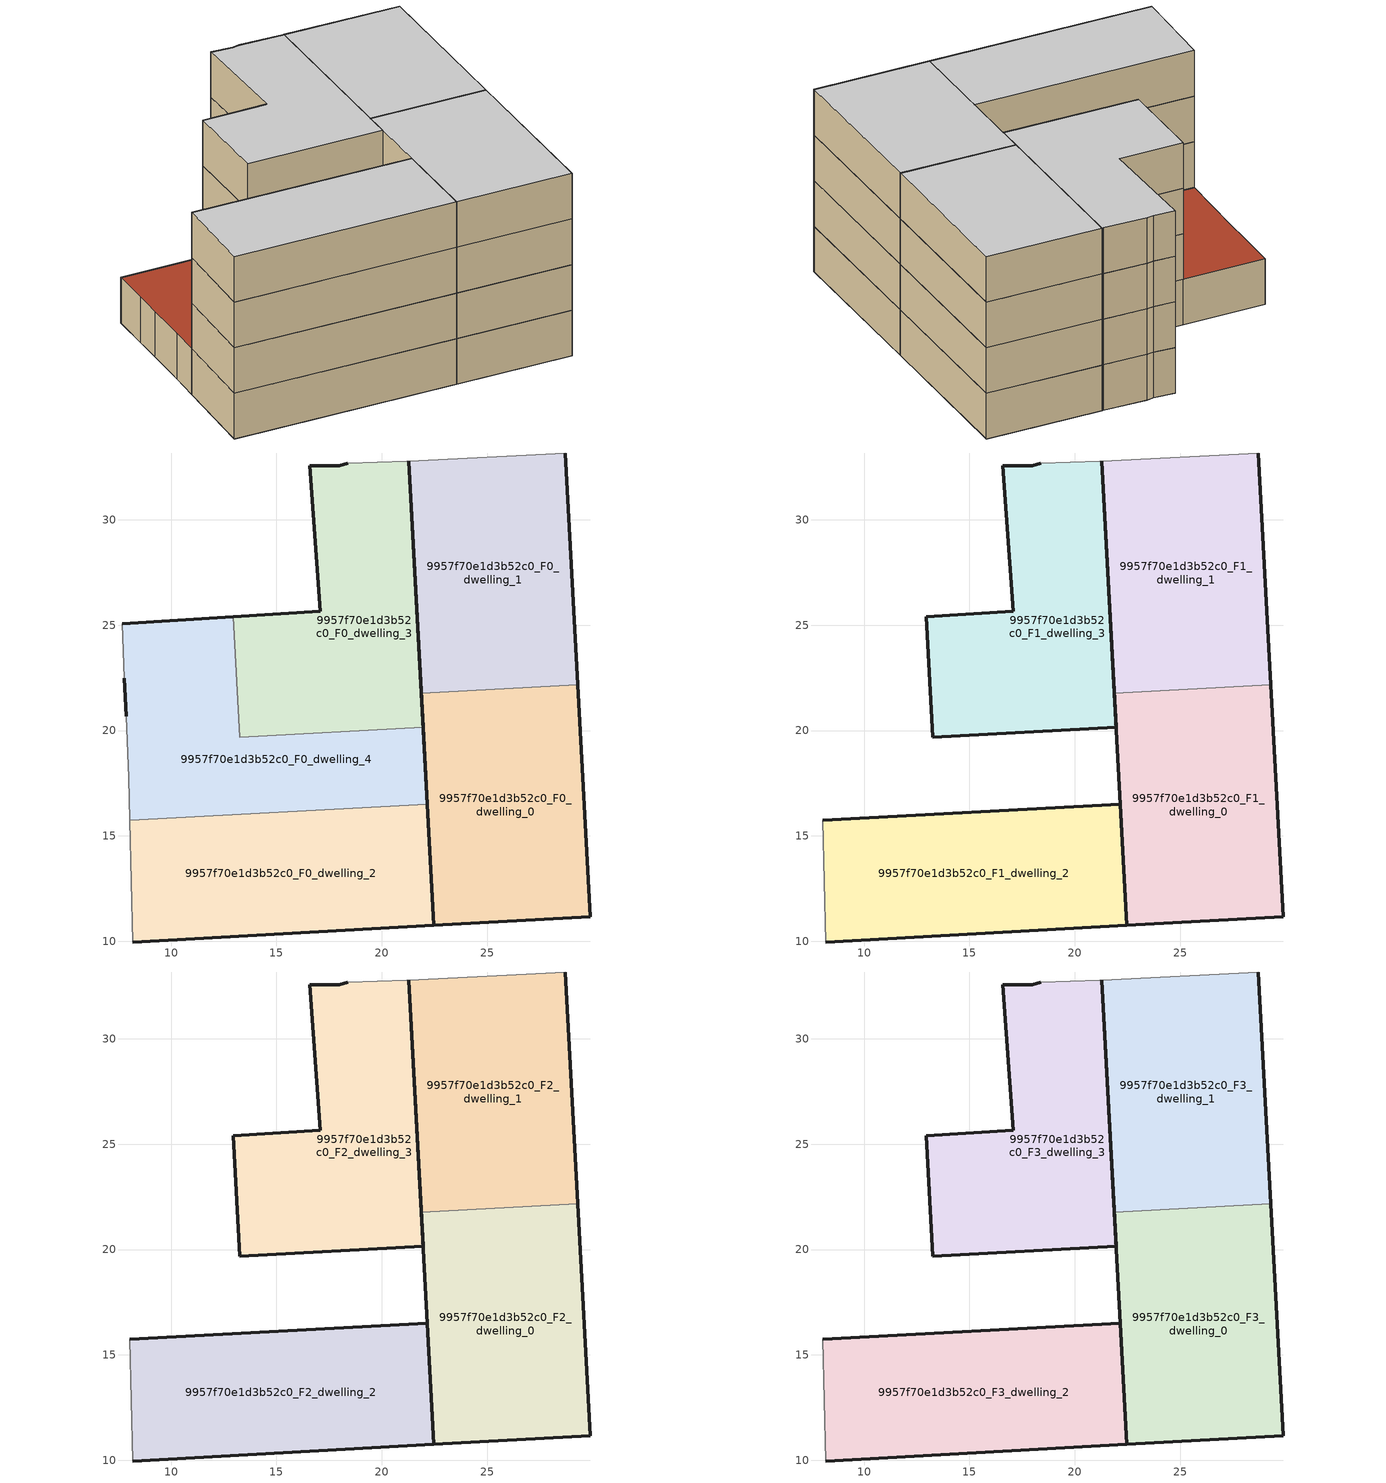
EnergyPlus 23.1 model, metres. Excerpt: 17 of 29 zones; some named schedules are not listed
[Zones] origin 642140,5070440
9957f70e1d3b52c0_F0_dwelling_0
 floor ground (EU_floor_Construction): 29.9,11.16 29.3,22.17 21.87,21.76 22.47,10.75 z0
 wall outside (EU_wall_Construction): 29.3,22.17 29.9,11.16 22.47,10.75 21.87,21.76 z0:3
 wall to 9957f70e1d3b52c0_F0_dwelling_1 (EU_wall_Construction): 21.87,21.76 29.3,22.17 z0:3
9957f70e1d3b52c0_F0_dwelling_1
 floor ground (EU_floor_Construction): 29.3,22.17 28.7,33.17 21.28,32.78 21.87,21.76 z0
 wall outside (EU_wall_Construction): 28.7,33.17 29.3,22.17 / 21.87,21.76 21.28,32.78 z0:3
 wall adiabatic (EU_wall_Construction): 21.28,32.78 28.7,33.17 z0:3
9957f70e1d3b52c0_F0_dwelling_2
 floor ground (EU_floor_Construction): 22.47,10.75 22.16,16.5 8.04,15.73 8.18,9.96 z0
 wall outside (EU_wall_Construction): 22.16,16.5 22.47,10.75 8.18,9.96 z0:3
 wall adiabatic (EU_wall_Construction): 8.18,9.96 8.04,15.73 z0:3
 wall to 9957f70e1d3b52c0_F0_dwelling_4 (EU_wall_Construction): 8.04,15.73 22.16,16.5 z0:3
9957f70e1d3b52c0_F0_dwelling_3
 floor ground (EU_floor_Construction): 21.96,20.16 21.28,32.78 21.2,32.77 18.4,32.67 17.99,32.58 16.59,32.58 17.09,25.67 12.96,25.41 13.27,19.68 z0
 wall outside (EU_wall_Construction): 12.96,25.41 17.09,25.67 16.59,32.58 17.99,32.58 18.4,32.67 / 21.28,32.78 21.96,20.16 z0:3
 wall to 9957f70e1d3b52c0_F0_dwelling_4 (EU_wall_Construction): 21.96,20.16 13.27,19.68 12.96,25.41 z0:3
 wall adiabatic (EU_wall_Construction): 18.4,32.67 21.2,32.77 21.28,32.78 z0:3
9957f70e1d3b52c0_F0_dwelling_4
 floor ground (EU_floor_Construction): 22.16,16.5 21.96,20.16 13.27,19.68 12.96,25.41 7.69,25.07 7.79,22.47 7.88,20.67 7.98,17.77 8.04,15.73 z0
 wall outside (EU_wall_Construction): 7.69,25.07 12.96,25.41 / 21.96,20.16 22.16,16.5 / 7.88,20.67 7.79,22.47 z0:3
 wall adiabatic (EU_wall_Construction): 7.79,22.47 7.69,25.07 / 8.04,15.73 7.98,17.77 7.88,20.67 z0:3
 roof outside (EU_roof_Construction): 21.96,20.16 22.16,16.5 8.04,15.73 7.98,17.77 7.88,20.67 7.79,22.47 7.69,25.07 12.96,25.41 13.27,19.68 z3
9957f70e1d3b52c0_F1_dwelling_0
 floor to 9957f70e1d3b52c0_F0_dwelling_0 (EU_floor_Construction): 29.9,11.16 29.3,22.17 21.87,21.76 22.47,10.75 z3
 wall outside (EU_wall_Construction): 29.3,22.17 29.9,11.16 22.47,10.75 21.87,21.76 z3:6
 wall to 9957f70e1d3b52c0_F1_dwelling_1 (EU_wall_Construction): 21.87,21.76 29.3,22.17 z3:6
9957f70e1d3b52c0_F1_dwelling_1
 floor to 9957f70e1d3b52c0_F0_dwelling_1 (EU_floor_Construction): 29.3,22.17 28.7,33.17 21.28,32.78 21.87,21.76 z3
 wall outside (EU_wall_Construction): 28.7,33.17 29.3,22.17 / 21.87,21.76 21.28,32.78 z3:6
 wall adiabatic (EU_wall_Construction): 21.28,32.78 28.7,33.17 z3:6
9957f70e1d3b52c0_F1_dwelling_2
 floor to 9957f70e1d3b52c0_F0_dwelling_2 (EU_floor_Construction): 22.47,10.75 22.16,16.5 8.04,15.73 8.18,9.96 z3
 wall outside (EU_wall_Construction): 8.04,15.73 22.16,16.5 22.47,10.75 8.18,9.96 z3:6
 wall adiabatic (EU_wall_Construction): 8.18,9.96 8.04,15.73 z3:6
9957f70e1d3b52c0_F1_dwelling_3
 floor to 9957f70e1d3b52c0_F0_dwelling_3 (EU_floor_Construction): 21.96,20.16 21.28,32.78 21.2,32.77 18.4,32.67 17.99,32.58 16.59,32.58 17.09,25.67 12.96,25.41 13.27,19.68 z3
 wall outside (EU_wall_Construction): 21.28,32.78 21.96,20.16 13.27,19.68 12.96,25.41 17.09,25.67 16.59,32.58 17.99,32.58 18.4,32.67 z3:6
 wall adiabatic (EU_wall_Construction): 18.4,32.67 21.2,32.77 21.28,32.78 z3:6
9957f70e1d3b52c0_F2_dwelling_0
 floor to 9957f70e1d3b52c0_F1_dwelling_0 (EU_floor_Construction): 29.9,11.16 29.3,22.17 21.87,21.76 22.47,10.75 z6
 wall outside (EU_wall_Construction): 29.3,22.17 29.9,11.16 22.47,10.75 21.87,21.76 z6:9
 wall to 9957f70e1d3b52c0_F2_dwelling_1 (EU_wall_Construction): 21.87,21.76 29.3,22.17 z6:9
9957f70e1d3b52c0_F2_dwelling_1
 floor to 9957f70e1d3b52c0_F1_dwelling_1 (EU_floor_Construction): 29.3,22.17 28.7,33.17 21.28,32.78 21.87,21.76 z6
 wall outside (EU_wall_Construction): 28.7,33.17 29.3,22.17 / 21.87,21.76 21.28,32.78 z6:9
 wall adiabatic (EU_wall_Construction): 21.28,32.78 28.7,33.17 z6:9
9957f70e1d3b52c0_F2_dwelling_2
 floor to 9957f70e1d3b52c0_F1_dwelling_2 (EU_floor_Construction): 22.47,10.75 22.16,16.5 8.04,15.73 8.18,9.96 z6
 wall outside (EU_wall_Construction): 8.04,15.73 22.16,16.5 22.47,10.75 8.18,9.96 z6:9
 wall adiabatic (EU_wall_Construction): 8.18,9.96 8.04,15.73 z6:9
9957f70e1d3b52c0_F2_dwelling_3
 floor to 9957f70e1d3b52c0_F1_dwelling_3 (EU_floor_Construction): 21.96,20.16 21.28,32.78 21.2,32.77 18.4,32.67 17.99,32.58 16.59,32.58 17.09,25.67 12.96,25.41 13.27,19.68 z6
 wall outside (EU_wall_Construction): 21.28,32.78 21.96,20.16 13.27,19.68 12.96,25.41 17.09,25.67 16.59,32.58 17.99,32.58 18.4,32.67 z6:9
 wall adiabatic (EU_wall_Construction): 18.4,32.67 21.2,32.77 21.28,32.78 z6:9
9957f70e1d3b52c0_F3_dwelling_0
 floor to 9957f70e1d3b52c0_F2_dwelling_0 (EU_floor_Construction): 29.9,11.16 29.3,22.17 21.87,21.76 22.47,10.75 z9
 wall outside (EU_wall_Construction): 29.3,22.17 29.9,11.16 22.47,10.75 21.87,21.76 z9:12
 wall to 9957f70e1d3b52c0_F3_dwelling_1 (EU_wall_Construction): 21.87,21.76 29.3,22.17 z9:12
 ceiling to 9957f70e1d3b52c0_F4_dwelling_0 (EU_floor_Construction): 29.3,22.17 29.9,11.16 22.47,10.75 21.87,21.76 z12
9957f70e1d3b52c0_F3_dwelling_1
 floor to 9957f70e1d3b52c0_F2_dwelling_1 (EU_floor_Construction): 29.3,22.17 28.7,33.17 21.28,32.78 21.87,21.76 z9
 wall outside (EU_wall_Construction): 28.7,33.17 29.3,22.17 / 21.87,21.76 21.28,32.78 z9:12
 wall adiabatic (EU_wall_Construction): 21.28,32.78 28.7,33.17 z9:12
 ceiling to 9957f70e1d3b52c0_F4_dwelling_1 (EU_floor_Construction): 28.7,33.17 29.3,22.17 21.87,21.76 21.28,32.78 z12
9957f70e1d3b52c0_F3_dwelling_2
 floor to 9957f70e1d3b52c0_F2_dwelling_2 (EU_floor_Construction): 22.47,10.75 22.16,16.5 8.04,15.73 8.18,9.96 z9
 wall outside (EU_wall_Construction): 8.04,15.73 22.16,16.5 22.47,10.75 8.18,9.96 z9:12
 wall adiabatic (EU_wall_Construction): 8.18,9.96 8.04,15.73 z9:12
 ceiling to 9957f70e1d3b52c0_F4_dwelling_2 (EU_floor_Construction): 22.16,16.5 22.47,10.75 8.18,9.96 8.04,15.73 z12
9957f70e1d3b52c0_F3_dwelling_3
 floor to 9957f70e1d3b52c0_F2_dwelling_3 (EU_floor_Construction): 21.96,20.16 21.28,32.78 21.2,32.77 18.4,32.67 17.99,32.58 16.59,32.58 17.09,25.67 12.96,25.41 13.27,19.68 z9
 wall outside (EU_wall_Construction): 21.28,32.78 21.96,20.16 13.27,19.68 12.96,25.41 17.09,25.67 16.59,32.58 17.99,32.58 18.4,32.67 z9:12
 wall adiabatic (EU_wall_Construction): 18.4,32.67 21.2,32.77 21.28,32.78 z9:12
 ceiling to 9957f70e1d3b52c0_F4_dwelling_3 (EU_floor_Construction): 21.28,32.78 21.96,20.16 13.27,19.68 12.96,25.41 17.09,25.67 16.59,32.58 17.99,32.58 18.4,32.67 21.2,32.77 z12
[Building]
EU S2 Campaign: North Axis=0; Terrain=City; Solar Distribution=FullExterior
[Site:Location]
Lyon-Bron: Latitude=45.75; Longitude=5; Time Zone=1; Elevation=198
[SizingPeriod:WeatherFileDays]
AnnualSizingPeriod: Begin Month=1; Begin Day of Month=1; End Month=12; End Day of Month=31; Day of Week for Start Day=Monday; Use Weather File Daylight Saving Period=No; Use Weather File Rain and Snow Indicators=No
[MATERIAL]
EU_InternalMass_Material: Roughness=MediumRough; Thickness=0.1; Conductivity=1; Density=1800; Specific Heat=900; Thermal Absorptance=0.9; Solar Absorptance=0.7; Visible Absorptance=0.7
[MATERIAL:NOMASS] Roughness=MediumRough; Thermal Absorptance=0.9; Solar Absorptance=0.7; Visible Absorptance=0.7
Name | Thermal Resistance
EU_wall_NoMass | 0.776494
EU_roof_NoMass | 0.486893
EU_floor_NoMass | 0.421597
[CONSTRUCTION]
EU_wall_Construction: EU_wall_NoMass
EU_roof_Construction: EU_roof_NoMass
EU_floor_Construction: EU_floor_NoMass
EU_InternalMass_Construction: EU_InternalMass_Material
[ZONE] Type=1; Multiplier=1; Ceiling Height=autocalculate; Floor Area=autocalculate; Part of Total Floor Area=Yes
Name | Volume
9957f70e1d3b52c0_F0_dwelling_0; 9957f70e1d3b52c0_F1_dwelling_0; 9957f70e1d3b52c0_F2_dwelling_0; 9957f70e1d3b52c0_F3_dwelling_0 | 246.036
9957f70e1d3b52c0_F0_dwelling_1; 9957f70e1d3b52c0_F1_dwelling_1; 9957f70e1d3b52c0_F2_dwelling_1; 9957f70e1d3b52c0_F3_dwelling_1 | 246.018
9957f70e1d3b52c0_F0_dwelling_2; 9957f70e1d3b52c0_F1_dwelling_2; 9957f70e1d3b52c0_F2_dwelling_2; 9957f70e1d3b52c0_F3_dwelling_2 | 246.048
9957f70e1d3b52c0_F0_dwelling_3; 9957f70e1d3b52c0_F1_dwelling_3; 9957f70e1d3b52c0_F2_dwelling_3; 9957f70e1d3b52c0_F3_dwelling_3 | 246.023
9957f70e1d3b52c0_F0_dwelling_4 | 246.004
[INTERNALMASS] Construction=EU_InternalMass_Construction
Name | Zone or ZoneList | Surface Area
9957f70e1d3b52c0_F0_dwelling_0_EU_InternalMass | 9957f70e1d3b52c0_F0_dwelling_0 | 82.01
9957f70e1d3b52c0_F0_dwelling_1_EU_InternalMass | 9957f70e1d3b52c0_F0_dwelling_1 | 82.0079
9957f70e1d3b52c0_F0_dwelling_2_EU_InternalMass | 9957f70e1d3b52c0_F0_dwelling_2 | 82.0166
9957f70e1d3b52c0_F0_dwelling_3_EU_InternalMass | 9957f70e1d3b52c0_F0_dwelling_3 | 82.0074
9957f70e1d3b52c0_F0_dwelling_4_EU_InternalMass | 9957f70e1d3b52c0_F0_dwelling_4 | 82.0013
9957f70e1d3b52c0_F1_dwelling_0_EU_InternalMass | 9957f70e1d3b52c0_F1_dwelling_0 | 102.51
9957f70e1d3b52c0_F1_dwelling_1_EU_InternalMass | 9957f70e1d3b52c0_F1_dwelling_1 | 102.507
9957f70e1d3b52c0_F1_dwelling_2_EU_InternalMass | 9957f70e1d3b52c0_F1_dwelling_2 | 102.509
9957f70e1d3b52c0_F1_dwelling_3_EU_InternalMass | 9957f70e1d3b52c0_F1_dwelling_3 | 102.508
9957f70e1d3b52c0_F2_dwelling_0_EU_InternalMass | 9957f70e1d3b52c0_F2_dwelling_0 | 102.51
9957f70e1d3b52c0_F2_dwelling_1_EU_InternalMass | 9957f70e1d3b52c0_F2_dwelling_1 | 102.507
9957f70e1d3b52c0_F2_dwelling_2_EU_InternalMass | 9957f70e1d3b52c0_F2_dwelling_2 | 102.509
9957f70e1d3b52c0_F2_dwelling_3_EU_InternalMass | 9957f70e1d3b52c0_F2_dwelling_3 | 102.508
9957f70e1d3b52c0_F3_dwelling_0_EU_InternalMass | 9957f70e1d3b52c0_F3_dwelling_0 | 102.51
9957f70e1d3b52c0_F3_dwelling_1_EU_InternalMass | 9957f70e1d3b52c0_F3_dwelling_1 | 102.507
9957f70e1d3b52c0_F3_dwelling_2_EU_InternalMass | 9957f70e1d3b52c0_F3_dwelling_2 | 102.509
9957f70e1d3b52c0_F3_dwelling_3_EU_InternalMass | 9957f70e1d3b52c0_F3_dwelling_3 | 102.508
[OTHEREQUIPMENT] Fuel Type=Electricity; Design Level Calculation Method=Watts/Area; Power per Zone Floor Area=1; Fraction Latent=0; Fraction Radiant=0; Fraction Lost=0; Carbon Dioxide Generation Rate=0; EndUse Subcategory=EU_Step8_InternalGains
Name | Zone or ZoneList or Space or SpaceList | Schedule
EU_Step8_InternalGain_9957f70e1d3b52c0_F0_dwelling_0_f000 | 9957f70e1d3b52c0_F0_dwelling_0 | EU_Step8_GainSchedule_9957f70e1d3b52c0_F0_dwelling_0_f000
EU_Step8_InternalGain_9957f70e1d3b52c0_F0_dwelling_1_f000 | 9957f70e1d3b52c0_F0_dwelling_1 | EU_Step8_GainSchedule_9957f70e1d3b52c0_F0_dwelling_1_f000
EU_Step8_InternalGain_9957f70e1d3b52c0_F0_dwelling_2_f000 | 9957f70e1d3b52c0_F0_dwelling_2 | EU_Step8_GainSchedule_9957f70e1d3b52c0_F0_dwelling_2_f000
EU_Step8_InternalGain_9957f70e1d3b52c0_F0_dwelling_3_f000 | 9957f70e1d3b52c0_F0_dwelling_3 | EU_Step8_GainSchedule_9957f70e1d3b52c0_F0_dwelling_3_f000
EU_Step8_InternalGain_9957f70e1d3b52c0_F0_dwelling_4_f000 | 9957f70e1d3b52c0_F0_dwelling_4 | EU_Step8_GainSchedule_9957f70e1d3b52c0_F0_dwelling_4_f000
EU_Step8_InternalGain_9957f70e1d3b52c0_F1_dwelling_0_f000 | 9957f70e1d3b52c0_F1_dwelling_0 | EU_Step8_GainSchedule_9957f70e1d3b52c0_F1_dwelling_0_f000
EU_Step8_InternalGain_9957f70e1d3b52c0_F1_dwelling_1_f000 | 9957f70e1d3b52c0_F1_dwelling_1 | EU_Step8_GainSchedule_9957f70e1d3b52c0_F1_dwelling_1_f000
EU_Step8_InternalGain_9957f70e1d3b52c0_F1_dwelling_2_f000 | 9957f70e1d3b52c0_F1_dwelling_2 | EU_Step8_GainSchedule_9957f70e1d3b52c0_F1_dwelling_2_f000
EU_Step8_InternalGain_9957f70e1d3b52c0_F1_dwelling_3_f000 | 9957f70e1d3b52c0_F1_dwelling_3 | EU_Step8_GainSchedule_9957f70e1d3b52c0_F1_dwelling_3_f000
EU_Step8_InternalGain_9957f70e1d3b52c0_F2_dwelling_0_f000 | 9957f70e1d3b52c0_F2_dwelling_0 | EU_Step8_GainSchedule_9957f70e1d3b52c0_F2_dwelling_0_f000
EU_Step8_InternalGain_9957f70e1d3b52c0_F2_dwelling_1_f000 | 9957f70e1d3b52c0_F2_dwelling_1 | EU_Step8_GainSchedule_9957f70e1d3b52c0_F2_dwelling_1_f000
EU_Step8_InternalGain_9957f70e1d3b52c0_F2_dwelling_2_f000 | 9957f70e1d3b52c0_F2_dwelling_2 | EU_Step8_GainSchedule_9957f70e1d3b52c0_F2_dwelling_2_f000
EU_Step8_InternalGain_9957f70e1d3b52c0_F2_dwelling_3_f000 | 9957f70e1d3b52c0_F2_dwelling_3 | EU_Step8_GainSchedule_9957f70e1d3b52c0_F2_dwelling_3_f000
EU_Step8_InternalGain_9957f70e1d3b52c0_F3_dwelling_0_f000 | 9957f70e1d3b52c0_F3_dwelling_0 | EU_Step8_GainSchedule_9957f70e1d3b52c0_F3_dwelling_0_f000
EU_Step8_InternalGain_9957f70e1d3b52c0_F3_dwelling_1_f000 | 9957f70e1d3b52c0_F3_dwelling_1 | EU_Step8_GainSchedule_9957f70e1d3b52c0_F3_dwelling_1_f000
EU_Step8_InternalGain_9957f70e1d3b52c0_F3_dwelling_2_f000 | 9957f70e1d3b52c0_F3_dwelling_2 | EU_Step8_GainSchedule_9957f70e1d3b52c0_F3_dwelling_2_f000
EU_Step8_InternalGain_9957f70e1d3b52c0_F3_dwelling_3_f000 | 9957f70e1d3b52c0_F3_dwelling_3 | EU_Step8_GainSchedule_9957f70e1d3b52c0_F3_dwelling_3_f000
[ZONEVENTILATION:DESIGNFLOWRATE] Schedule=EU_AlwaysOn; Design Flow Rate Calculation Method=AirChanges/Hour; Air Changes per Hour=0.693814; Ventilation Type=Natural; Fan Pressure Rise=0; Fan Total Efficiency=1; Constant Term Coefficient=1; Temperature Term Coefficient=0; Velocity Term Coefficient=0; Velocity Squared Term Coefficient=0; Minimum Indoor Temperature=-100; Maximum Indoor Temperature=100; Delta Temperature=-100; Minimum Outdoor Temperature=-100; Maximum Outdoor Temperature=100; Maximum Wind Speed=40
Name | Zone or ZoneList or Space or SpaceList
EU_ConstantAir_9957f70e1d3b52c0_F0_dwelling_0 | 9957f70e1d3b52c0_F0_dwelling_0
EU_ConstantAir_9957f70e1d3b52c0_F0_dwelling_1 | 9957f70e1d3b52c0_F0_dwelling_1
EU_ConstantAir_9957f70e1d3b52c0_F0_dwelling_2 | 9957f70e1d3b52c0_F0_dwelling_2
EU_ConstantAir_9957f70e1d3b52c0_F0_dwelling_3 | 9957f70e1d3b52c0_F0_dwelling_3
EU_ConstantAir_9957f70e1d3b52c0_F0_dwelling_4 | 9957f70e1d3b52c0_F0_dwelling_4
EU_ConstantAir_9957f70e1d3b52c0_F1_dwelling_0 | 9957f70e1d3b52c0_F1_dwelling_0
EU_ConstantAir_9957f70e1d3b52c0_F1_dwelling_1 | 9957f70e1d3b52c0_F1_dwelling_1
EU_ConstantAir_9957f70e1d3b52c0_F1_dwelling_2 | 9957f70e1d3b52c0_F1_dwelling_2
EU_ConstantAir_9957f70e1d3b52c0_F1_dwelling_3 | 9957f70e1d3b52c0_F1_dwelling_3
EU_ConstantAir_9957f70e1d3b52c0_F2_dwelling_0 | 9957f70e1d3b52c0_F2_dwelling_0
EU_ConstantAir_9957f70e1d3b52c0_F2_dwelling_1 | 9957f70e1d3b52c0_F2_dwelling_1
EU_ConstantAir_9957f70e1d3b52c0_F2_dwelling_2 | 9957f70e1d3b52c0_F2_dwelling_2
EU_ConstantAir_9957f70e1d3b52c0_F2_dwelling_3 | 9957f70e1d3b52c0_F2_dwelling_3
EU_ConstantAir_9957f70e1d3b52c0_F3_dwelling_0 | 9957f70e1d3b52c0_F3_dwelling_0
EU_ConstantAir_9957f70e1d3b52c0_F3_dwelling_1 | 9957f70e1d3b52c0_F3_dwelling_1
EU_ConstantAir_9957f70e1d3b52c0_F3_dwelling_2 | 9957f70e1d3b52c0_F3_dwelling_2
EU_ConstantAir_9957f70e1d3b52c0_F3_dwelling_3 | 9957f70e1d3b52c0_F3_dwelling_3
[HVACTEMPLATE:THERMOSTAT] Constant Heating Setpoint=20; Constant Cooling Setpoint=50
EU_HeatOnly_9957f70e1d3b52c0_F0_dwelling_0; EU_HeatOnly_9957f70e1d3b52c0_F0_dwelling_1; EU_HeatOnly_9957f70e1d3b52c0_F0_dwelling_2; EU_HeatOnly_9957f70e1d3b52c0_F0_dwelling_3; EU_HeatOnly_9957f70e1d3b52c0_F0_dwelling_4; EU_HeatOnly_9957f70e1d3b52c0_F1_dwelling_0; EU_HeatOnly_9957f70e1d3b52c0_F1_dwelling_1; EU_HeatOnly_9957f70e1d3b52c0_F1_dwelling_2; EU_HeatOnly_9957f70e1d3b52c0_F1_dwelling_3; EU_HeatOnly_9957f70e1d3b52c0_F2_dwelling_0; EU_HeatOnly_9957f70e1d3b52c0_F2_dwelling_1; EU_HeatOnly_9957f70e1d3b52c0_F2_dwelling_2; EU_HeatOnly_9957f70e1d3b52c0_F2_dwelling_3; EU_HeatOnly_9957f70e1d3b52c0_F3_dwelling_0; EU_HeatOnly_9957f70e1d3b52c0_F3_dwelling_1; EU_HeatOnly_9957f70e1d3b52c0_F3_dwelling_2; EU_HeatOnly_9957f70e1d3b52c0_F3_dwelling_3; EU_HeatOnly_9957f70e1d3b52c0_F4_dwelling_0; EU_HeatOnly_9957f70e1d3b52c0_F4_dwelling_1
